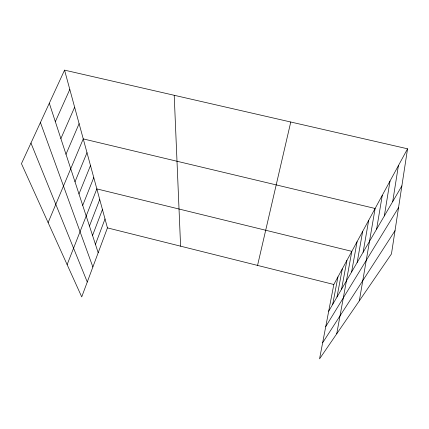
<?xml version="1.0" encoding="UTF-8"?>
<svg xmlns="http://www.w3.org/2000/svg" width="429" height="429" viewBox="0 0 429 429"><rect width="100%" height="100%" fill="white"/><g stroke="black" fill="none" stroke-linecap="round" stroke-linejoin="round"><path stroke-width="0.64" d="M407.55 148.799L391.462 253.93L319.557 358.864L333.821 284.481L407.55 148.799L64.559 70.136L21.45 163.663L81.725 296.895L107.443 227.89L64.559 70.136M392.717 201.582L398.407 165.626M384.325 215.948L390.009 181.081M376.614 229.156L382.271 195.318M359.325 300.836L375.118 208.478L83.253 138.905L48.118 222.619M363.106 252.29L368.677 220.334M357.153 262.478L362.677 231.376M351.608 271.975L357.073 241.688M336.738 333.794L351.828 251.346L96.841 188.894L67.122 264.623M341.57 289.167L346.905 260.398M337.017 296.97L342.283 268.908M332.732 304.306L337.929 276.919M257.55 265.412L290.765 122.013M95.447 244.342L105.019 218.967M92.546 235.467L102.451 209.529M89.463 226.051L99.732 199.523M82.706 205.368L93.769 177.595M78.979 193.983L90.498 165.546M75 181.805L86.996 152.681M65.996 154.263L79.108 123.654M60.88 138.615L74.635 107.212M55.336 121.659L69.804 89.43M328.694 311.223L401.876 185.896M325.745 326.592L398.557 207.566M322.64 342.787L395.023 230.684M107.443 227.89L333.821 284.481M30.952 143.05L87.275 281.998M40.417 122.506L92.873 266.983M49.308 103.223L98.187 252.724M174.206 95.281L180.598 246.176"/></g></svg>
